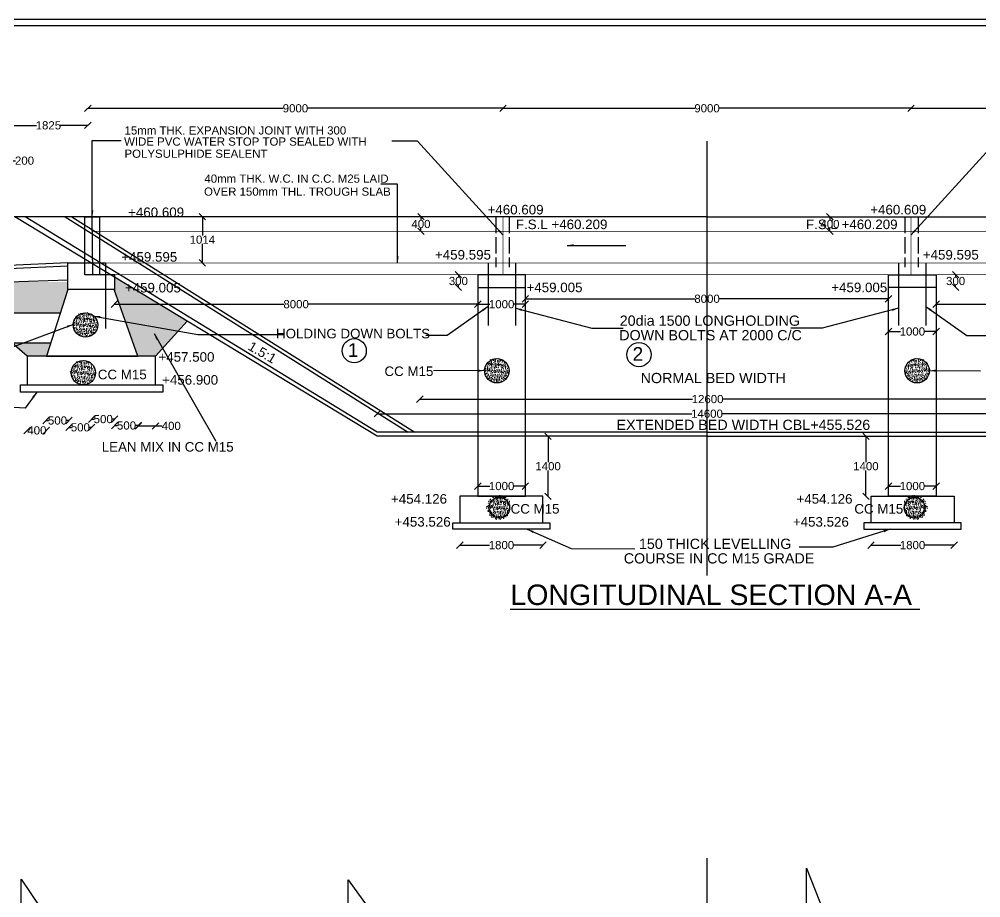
# Model space of a CAD drawing. Header units: millimetres. Extents: x 5124 to 6568637, y 2311 to 91879094.
# Drawn here: x 3480970 to 3495070, y 45948963 to 45961842 of the extents above; entities that cross this region are included whole.
import ezdxf

# ---------------------------------------------------------------- set-up
doc = ezdxf.new("R2010")
doc.units = ezdxf.units.MM
doc.header["$MEASUREMENT"] = 0
doc.linetypes.add('ACAD_ISO02W100', pattern=[15, 12, -3])
for name, color, linetype in [('DIMENSION', 7, 'Continuous'), ('DRAWING', 7, 'Continuous'), ('TEXT', 7, 'Continuous')]:
    doc.layers.add(name, color=color, linetype=linetype)
doc.styles.get("Standard").update_dxf_attribs({"font": 'arial.ttf', "height": 120})
doc.dimstyles.get("Standard").update_dxf_attribs({"dimtxt": 200, "dimasz": 110, "dimexe": 0.18, "dimexo": 0.0625, "dimgap": 0.09, "dimtad": 0, "dimtih": 1, "dimtoh": 1, "dimdec": 0, "dimzin": 0, "dimdsep": 46, "dimtxsty": 'Standard', "dimblk": 'OBLIQUE', "dimcen": 0.09, "dimse1": 1, "dimse2": 1, "dimadec": 0, "dimazin": 0, "dimtfac": 1, "dimtdec": 0, "dimtofl": 0, "dimtmove": 0, "dimatfit": 3, "dimfxl": 1, "dimtolj": 1, "dimtzin": 0, "dimarcsym": 0})

# ---------------------------------------------------------------- blocks, each defined once
blk = doc.blocks.new('_Oblique')
at = {"color": 0, "linetype": 'ByBlock', "lineweight": -2}
blk.add_line((-0.5, -0.5), (0.5, 0.5), dxfattribs=at)
blk = doc.blocks.new('*D54')
at = {"layer": 'Defpoints', "color": 0}
for p in [(3483568, 45958947), (3483655, 45958947), (3483568, 45958272)]:
    blk.add_point(p, dxfattribs=at)
at = {"layer": 'DIMENSION', "color": 0, "lineweight": -2}
for p, q in [((3483655, 45958947), (3483655, 45958671)), ((3483655, 45958272), (3483655, 45958548))]:
    blk.add_line(p, q, dxfattribs=at)
at = {"layer": 'DIMENSION', "color": 0, "lineweight": -2, "xscale": 95, "yscale": 95, "zscale": 95}
for p, rotation in [((3483655, 45958947), 90), ((3483655, 45958272), 270)]:
    blk.add_blockref('_Oblique', p, dxfattribs=dict(at, rotation=rotation))
at = {"layer": 'DIMENSION', "color": 0, "insert": (3483655, 45958610), "char_height": 120, "attachment_point": 5}
blk.add_mtext('\\A1;1014', dxfattribs=at)
blk = doc.blocks.new('*D55')
at = {"layer": 'Defpoints', "color": 0}
for p in [(3486861, 45958947), (3486861, 45958947), (3486861, 45958732)]:
    blk.add_point(p, dxfattribs=at)
at = {"layer": 'DIMENSION', "color": 0, "lineweight": -2}
for p, q in [((3486861, 45958947), (3486861, 45958901)), ((3486861, 45958732), (3486861, 45958778))]:
    blk.add_line(p, q, dxfattribs=at)
at = {"layer": 'DIMENSION', "color": 0, "lineweight": -2, "xscale": 95, "yscale": 95, "zscale": 95}
for p, rotation in [((3486861, 45958947), 90), ((3486861, 45958732), 270)]:
    blk.add_blockref('_Oblique', p, dxfattribs=dict(at, rotation=rotation))
at = {"layer": 'DIMENSION', "color": 0, "insert": (3486861, 45958840), "char_height": 120, "attachment_point": 5}
blk.add_mtext('\\A1;400', dxfattribs=at)
blk = doc.blocks.new('*D56')
at = {"layer": 'Defpoints', "color": 0}
for p in [(3487410, 45958098), (3487696, 45958098), (3487696, 45957912)]:
    blk.add_point(p, dxfattribs=at)
at = {"layer": 'DIMENSION', "color": 0, "lineweight": -2}
for p, q in [((3487410, 45958098), (3487410, 45958066)), ((3487410, 45957912), (3487410, 45957943))]:
    blk.add_line(p, q, dxfattribs=at)
at = {"layer": 'DIMENSION', "color": 0, "lineweight": -2, "xscale": 95, "yscale": 95, "zscale": 95}
for p, rotation in [((3487410, 45958098), 90), ((3487410, 45957912), 270)]:
    blk.add_blockref('_Oblique', p, dxfattribs=dict(at, rotation=rotation))
at = {"layer": 'DIMENSION', "color": 0, "insert": (3487410, 45958004), "char_height": 120, "attachment_point": 5}
blk.add_mtext('\\A1;300', dxfattribs=at)
blk = doc.blocks.new('*D57')
at = {"layer": 'Defpoints', "color": 0}
for p in [(3482364, 45957882), (3487696, 45957828), (3487696, 45957664)]:
    blk.add_point(p, dxfattribs=at)
at = {"layer": 'DIMENSION', "color": 0, "lineweight": -2}
for p, q in [((3482364, 45957664), (3484851, 45957664)), ((3487696, 45957664), (3485209, 45957664))]:
    blk.add_line(p, q, dxfattribs=at)
at = {"layer": 'DIMENSION', "color": 0, "lineweight": -2, "xscale": 95, "yscale": 95, "zscale": 95, "rotation": 180}
blk.add_blockref('_Oblique', (3482364, 45957664), dxfattribs=at)
at = {"layer": 'DIMENSION', "color": 0, "lineweight": -2, "xscale": 95, "yscale": 95, "zscale": 95}
blk.add_blockref('_Oblique', (3487696, 45957664), dxfattribs=at)
at = {"layer": 'DIMENSION', "color": 0, "insert": (3485030, 45957664), "char_height": 120, "attachment_point": 5}
blk.add_mtext('\\A1;8000', dxfattribs=at)
blk = doc.blocks.new('*D58')
at = {"layer": 'Defpoints', "color": 0}
for p in [(3487696, 45957664), (3488392, 45957664), (3488392, 45957264)]:
    blk.add_point(p, dxfattribs=at)
at = {"layer": 'DIMENSION', "color": 0, "lineweight": -2}
for p, q in [((3487696, 45957664), (3487871, 45957664)), ((3488392, 45957664), (3488217, 45957664))]:
    blk.add_line(p, q, dxfattribs=at)
at = {"layer": 'DIMENSION', "color": 0, "lineweight": -2, "xscale": 95, "yscale": 95, "zscale": 95, "rotation": 180}
blk.add_blockref('_Oblique', (3487696, 45957664), dxfattribs=at)
at = {"layer": 'DIMENSION', "color": 0, "lineweight": -2, "xscale": 95, "yscale": 95, "zscale": 95}
blk.add_blockref('_Oblique', (3488392, 45957664), dxfattribs=at)
at = {"layer": 'DIMENSION', "color": 0, "insert": (3488044, 45957664), "char_height": 120, "attachment_point": 5}
blk.add_mtext('\\A1;1000', dxfattribs=at)
blk = doc.blocks.new('*D59')
at = {"layer": 'Defpoints', "color": 0}
for p in [(3487696, 45954998), (3488392, 45954998), (3488392, 45954998)]:
    blk.add_point(p, dxfattribs=at)
at = {"layer": 'DIMENSION', "color": 0, "lineweight": -2}
for p, q in [((3487696, 45954998), (3487871, 45954998)), ((3488392, 45954998), (3488217, 45954998))]:
    blk.add_line(p, q, dxfattribs=at)
at = {"layer": 'DIMENSION', "color": 0, "lineweight": -2, "xscale": 95, "yscale": 95, "zscale": 95, "rotation": 180}
blk.add_blockref('_Oblique', (3487696, 45954998), dxfattribs=at)
at = {"layer": 'DIMENSION', "color": 0, "lineweight": -2, "xscale": 95, "yscale": 95, "zscale": 95}
blk.add_blockref('_Oblique', (3488392, 45954998), dxfattribs=at)
at = {"layer": 'DIMENSION', "color": 0, "insert": (3488044, 45954998), "char_height": 120, "attachment_point": 5}
blk.add_mtext('\\A1;1000', dxfattribs=at)
blk = doc.blocks.new('*D60')
at = {"layer": 'Defpoints', "color": 0}
for p in [(3488700, 45955728), (3488725, 45955728), (3488650, 45954849)]:
    blk.add_point(p, dxfattribs=at)
at = {"layer": 'DIMENSION', "color": 0, "lineweight": -2}
for p, q in [((3488725, 45955728), (3488725, 45955350)), ((3488725, 45954849), (3488725, 45955227))]:
    blk.add_line(p, q, dxfattribs=at)
at = {"layer": 'DIMENSION', "color": 0, "lineweight": -2, "xscale": 95, "yscale": 95, "zscale": 95}
for p, rotation in [((3488725, 45955728), 90), ((3488725, 45954849), 270)]:
    blk.add_blockref('_Oblique', p, dxfattribs=dict(at, rotation=rotation))
at = {"layer": 'DIMENSION', "color": 0, "insert": (3488725, 45955289), "char_height": 120, "attachment_point": 5}
blk.add_mtext('\\A1;1400', dxfattribs=at)
blk = doc.blocks.new('*D61')
at = {"layer": 'Defpoints', "color": 0}
for p in [(3487432, 45954458), (3488650, 45954458), (3488650, 45954132)]:
    blk.add_point(p, dxfattribs=at)
at = {"layer": 'DIMENSION', "color": 0, "lineweight": -2}
for p, q in [((3487432, 45954132), (3487867, 45954132)), ((3488650, 45954132), (3488214, 45954132))]:
    blk.add_line(p, q, dxfattribs=at)
at = {"layer": 'DIMENSION', "color": 0, "lineweight": -2, "xscale": 95, "yscale": 95, "zscale": 95, "rotation": 180}
blk.add_blockref('_Oblique', (3487432, 45954132), dxfattribs=at)
at = {"layer": 'DIMENSION', "color": 0, "lineweight": -2, "xscale": 95, "yscale": 95, "zscale": 95}
blk.add_blockref('_Oblique', (3488650, 45954132), dxfattribs=at)
at = {"layer": 'DIMENSION', "color": 0, "insert": (3488041, 45954132), "char_height": 120, "attachment_point": 5}
blk.add_mtext('\\A1;1800', dxfattribs=at)
blk = doc.blocks.new('*D62')
at = {"layer": 'Defpoints', "color": 0}
for p in [(3481087, 45956900), (3481368, 45956900), (3481087, 45955814)]:
    blk.add_point(p, dxfattribs=at)
at = {"layer": 'DIMENSION', "color": 0, "lineweight": -2}
for p, q in [((3481087, 45955814), (3481093, 45955814)), ((3481368, 45955814), (3481362, 45955814))]:
    blk.add_line(p, q, dxfattribs=at)
at = {"layer": 'DIMENSION', "color": 0, "lineweight": -2, "xscale": 95, "yscale": 95, "zscale": 95, "rotation": 180}
blk.add_blockref('_Oblique', (3481087, 45955814), dxfattribs=at)
at = {"layer": 'DIMENSION', "color": 0, "lineweight": -2, "xscale": 95, "yscale": 95, "zscale": 95}
blk.add_blockref('_Oblique', (3481368, 45955814), dxfattribs=at)
at = {"layer": 'DIMENSION', "color": 0, "insert": (3481228, 45955814), "char_height": 120, "attachment_point": 5}
blk.add_mtext('\\A1;400', dxfattribs=at)
blk = doc.blocks.new('*D63')
at = {"layer": 'Defpoints', "color": 0}
for p in [(3481700, 45955959), (3481362, 45955808), (3481700, 45955814)]:
    blk.add_point(p, dxfattribs=at)
at = {"layer": 'DIMENSION', "color": 0, "lineweight": -2}
for p, q in [((3481362, 45955959), (3481399, 45955959)), ((3481700, 45955959), (3481664, 45955959))]:
    blk.add_line(p, q, dxfattribs=at)
at = {"layer": 'DIMENSION', "color": 0, "lineweight": -2, "xscale": 95, "yscale": 95, "zscale": 95, "rotation": 180}
blk.add_blockref('_Oblique', (3481362, 45955959), dxfattribs=at)
at = {"layer": 'DIMENSION', "color": 0, "lineweight": -2, "xscale": 95, "yscale": 95, "zscale": 95}
blk.add_blockref('_Oblique', (3481700, 45955959), dxfattribs=at)
at = {"layer": 'DIMENSION', "color": 0, "insert": (3481531, 45955959), "char_height": 120, "attachment_point": 5}
blk.add_mtext('\\A1;500', dxfattribs=at)
blk = doc.blocks.new('*D64')
at = {"layer": 'Defpoints', "color": 0}
for p in [(3482032, 45955859), (3482032, 45955859), (3481700, 45955814)]:
    blk.add_point(p, dxfattribs=at)
at = {"layer": 'DIMENSION', "color": 0, "lineweight": -2}
for p, q in [((3481700, 45955859), (3481734, 45955859)), ((3482032, 45955859), (3481999, 45955859))]:
    blk.add_line(p, q, dxfattribs=at)
at = {"layer": 'DIMENSION', "color": 0, "lineweight": -2, "xscale": 95, "yscale": 95, "zscale": 95, "rotation": 180}
blk.add_blockref('_Oblique', (3481700, 45955859), dxfattribs=at)
at = {"layer": 'DIMENSION', "color": 0, "lineweight": -2, "xscale": 95, "yscale": 95, "zscale": 95}
blk.add_blockref('_Oblique', (3482032, 45955859), dxfattribs=at)
at = {"layer": 'DIMENSION', "color": 0, "insert": (3481866, 45955859), "char_height": 120, "attachment_point": 5}
blk.add_mtext('\\A1;500', dxfattribs=at)
blk = doc.blocks.new('*D65')
at = {"layer": 'Defpoints', "color": 0}
for p in [(3482370, 45955980), (3482032, 45955859), (3482370, 45955859)]:
    blk.add_point(p, dxfattribs=at)
at = {"layer": 'DIMENSION', "color": 0, "lineweight": -2}
for p, q in [((3482032, 45955980), (3482068, 45955980)), ((3482370, 45955980), (3482333, 45955980))]:
    blk.add_line(p, q, dxfattribs=at)
at = {"layer": 'DIMENSION', "color": 0, "lineweight": -2, "xscale": 95, "yscale": 95, "zscale": 95, "rotation": 180}
blk.add_blockref('_Oblique', (3482032, 45955980), dxfattribs=at)
at = {"layer": 'DIMENSION', "color": 0, "lineweight": -2, "xscale": 95, "yscale": 95, "zscale": 95}
blk.add_blockref('_Oblique', (3482370, 45955980), dxfattribs=at)
at = {"layer": 'DIMENSION', "color": 0, "insert": (3482201, 45955980), "char_height": 120, "attachment_point": 5}
blk.add_mtext('\\A1;500', dxfattribs=at)
blk = doc.blocks.new('*D66')
at = {"layer": 'Defpoints', "color": 0}
for p in [(3482370, 45955859), (3482716, 45955886), (3482716, 45955886)]:
    blk.add_point(p, dxfattribs=at)
at = {"layer": 'DIMENSION', "color": 0, "lineweight": -2}
for p, q in [((3482370, 45955886), (3482410, 45955886)), ((3482716, 45955886), (3482675, 45955886))]:
    blk.add_line(p, q, dxfattribs=at)
at = {"layer": 'DIMENSION', "color": 0, "lineweight": -2, "xscale": 95, "yscale": 95, "zscale": 95, "rotation": 180}
blk.add_blockref('_Oblique', (3482370, 45955886), dxfattribs=at)
at = {"layer": 'DIMENSION', "color": 0, "lineweight": -2, "xscale": 95, "yscale": 95, "zscale": 95}
blk.add_blockref('_Oblique', (3482716, 45955886), dxfattribs=at)
at = {"layer": 'DIMENSION', "color": 0, "insert": (3482543, 45955886), "char_height": 120, "attachment_point": 5}
blk.add_mtext('\\A1;500', dxfattribs=at)
blk = doc.blocks.new('*D67')
at = {"layer": 'Defpoints', "color": 0}
for p in [(3482969, 45956481), (3482716, 45955886), (3482969, 45955880)]:
    blk.add_point(p, dxfattribs=at)
at = {"layer": 'DIMENSION', "color": 0, "lineweight": -2}
for p, q in [((3482716, 45955880), (3482969, 45955880)), ((3482969, 45955880), (3483064, 45955880))]:
    blk.add_line(p, q, dxfattribs=at)
at = {"layer": 'DIMENSION', "color": 0, "lineweight": -2, "xscale": 95, "yscale": 95, "zscale": 95, "rotation": 180}
blk.add_blockref('_Oblique', (3482716, 45955880), dxfattribs=at)
at = {"layer": 'DIMENSION', "color": 0, "lineweight": -2, "xscale": 95, "yscale": 95, "zscale": 95}
blk.add_blockref('_Oblique', (3482969, 45955880), dxfattribs=at)
at = {"layer": 'DIMENSION', "color": 0, "insert": (3483199, 45955880), "char_height": 120, "attachment_point": 5}
blk.add_mtext('\\A1;400', dxfattribs=at)
blk = doc.blocks.new('*D68')
at = {"layer": 'Defpoints', "color": 0}
for p in [(3481976, 45960286), (3480818, 45959538), (3481976, 45959538)]:
    blk.add_point(p, dxfattribs=at)
at = {"layer": 'DIMENSION', "color": 0, "lineweight": -2}
for p, q in [((3480818, 45960286), (3481223, 45960286)), ((3481976, 45960286), (3481571, 45960286))]:
    blk.add_line(p, q, dxfattribs=at)
at = {"layer": 'DIMENSION', "color": 0, "lineweight": -2, "xscale": 95, "yscale": 95, "zscale": 95, "rotation": 180}
blk.add_blockref('_Oblique', (3480818, 45960286), dxfattribs=at)
at = {"layer": 'DIMENSION', "color": 0, "lineweight": -2, "xscale": 95, "yscale": 95, "zscale": 95}
blk.add_blockref('_Oblique', (3481976, 45960286), dxfattribs=at)
at = {"layer": 'DIMENSION', "color": 0, "insert": (3481397, 45960286), "char_height": 120, "attachment_point": 5}
blk.add_mtext('\\A1;1825', dxfattribs=at)
blk = doc.blocks.new('*D69')
at = {"layer": 'Defpoints', "color": 0}
for p in [(3488064, 45960536), (3481976, 45960286), (3488064, 45958947)]:
    blk.add_point(p, dxfattribs=at)
at = {"layer": 'DIMENSION', "color": 0, "lineweight": -2}
for p, q in [((3481976, 45960536), (3484841, 45960536)), ((3488064, 45960536), (3485199, 45960536))]:
    blk.add_line(p, q, dxfattribs=at)
at = {"layer": 'DIMENSION', "color": 0, "lineweight": -2, "xscale": 95, "yscale": 95, "zscale": 95, "rotation": 180}
blk.add_blockref('_Oblique', (3481976, 45960536), dxfattribs=at)
at = {"layer": 'DIMENSION', "color": 0, "lineweight": -2, "xscale": 95, "yscale": 95, "zscale": 95}
blk.add_blockref('_Oblique', (3488064, 45960536), dxfattribs=at)
at = {"layer": 'DIMENSION', "color": 0, "insert": (3485020, 45960536), "char_height": 120, "attachment_point": 5}
blk.add_mtext('\\A1;9000', dxfattribs=at)
blk = doc.blocks.new('*D74')
at = {"layer": 'Defpoints', "color": 0}
for p in [(3483568, 45958947), (3498456, 45958947), (3498544, 45958272)]:
    blk.add_point(p, dxfattribs=at)
at = {"layer": 'DIMENSION', "color": 0, "lineweight": -2}
for p, q in [((3498456, 45958947), (3498456, 45958671)), ((3498456, 45958272), (3498456, 45958548))]:
    blk.add_line(p, q, dxfattribs=at)
at = {"layer": 'DIMENSION', "color": 0, "lineweight": -2, "xscale": 95, "yscale": 95, "zscale": 95}
for p, rotation in [((3498456, 45958947), 90), ((3498456, 45958272), 270)]:
    blk.add_blockref('_Oblique', p, dxfattribs=dict(at, rotation=rotation))
at = {"layer": 'DIMENSION', "color": 0, "insert": (3498456, 45958610), "char_height": 120, "attachment_point": 5}
blk.add_mtext('\\A1;1014', dxfattribs=at)
blk = doc.blocks.new('*D75')
at = {"layer": 'Defpoints', "color": 0}
for p in [(3492858, 45958947), (3492858, 45958947), (3492858, 45958732)]:
    blk.add_point(p, dxfattribs=at)
at = {"layer": 'DIMENSION', "color": 0, "lineweight": -2}
for p, q in [((3492858, 45958947), (3492858, 45958901)), ((3492858, 45958732), (3492858, 45958778))]:
    blk.add_line(p, q, dxfattribs=at)
at = {"layer": 'DIMENSION', "color": 0, "lineweight": -2, "xscale": 95, "yscale": 95, "zscale": 95}
for p, rotation in [((3492858, 45958947), 90), ((3492858, 45958732), 270)]:
    blk.add_blockref('_Oblique', p, dxfattribs=dict(at, rotation=rotation))
at = {"layer": 'DIMENSION', "color": 0, "insert": (3492858, 45958839), "char_height": 120, "attachment_point": 5}
blk.add_mtext('\\A1;400', dxfattribs=at)
blk = doc.blocks.new('*D76')
at = {"layer": 'Defpoints', "color": 0}
for p in [(3494416, 45958098), (3494701, 45958098), (3494416, 45957912)]:
    blk.add_point(p, dxfattribs=at)
at = {"layer": 'DIMENSION', "color": 0, "lineweight": -2}
for p, q in [((3494701, 45958098), (3494701, 45958066)), ((3494701, 45957912), (3494701, 45957943))]:
    blk.add_line(p, q, dxfattribs=at)
at = {"layer": 'DIMENSION', "color": 0, "lineweight": -2, "xscale": 95, "yscale": 95, "zscale": 95}
for p, rotation in [((3494701, 45958098), 90), ((3494701, 45957912), 270)]:
    blk.add_blockref('_Oblique', p, dxfattribs=dict(at, rotation=rotation))
at = {"layer": 'DIMENSION', "color": 0, "insert": (3494701, 45958004), "char_height": 120, "attachment_point": 5}
blk.add_mtext('\\A1;300', dxfattribs=at)
blk = doc.blocks.new('*D77')
at = {"layer": 'Defpoints', "color": 0}
for p in [(3494416, 45957828), (3499747, 45957882), (3494416, 45957664)]:
    blk.add_point(p, dxfattribs=at)
at = {"layer": 'DIMENSION', "color": 0, "lineweight": -2}
for p, q in [((3494416, 45957664), (3496902, 45957664)), ((3499747, 45957664), (3497260, 45957664))]:
    blk.add_line(p, q, dxfattribs=at)
at = {"layer": 'DIMENSION', "color": 0, "lineweight": -2, "xscale": 95, "yscale": 95, "zscale": 95, "rotation": 180}
blk.add_blockref('_Oblique', (3494416, 45957664), dxfattribs=at)
at = {"layer": 'DIMENSION', "color": 0, "lineweight": -2, "xscale": 95, "yscale": 95, "zscale": 95}
blk.add_blockref('_Oblique', (3499747, 45957664), dxfattribs=at)
at = {"layer": 'DIMENSION', "color": 0, "insert": (3497081, 45957664), "char_height": 120, "attachment_point": 5}
blk.add_mtext('\\A1;8000', dxfattribs=at)
blk = doc.blocks.new('*D78')
at = {"layer": 'Defpoints', "color": 0}
for p in [(3493718, 45957264), (3493718, 45957264), (3494416, 45957264)]:
    blk.add_point(p, dxfattribs=at)
at = {"layer": 'DIMENSION', "color": 0, "lineweight": -2}
for p, q in [((3493718, 45957264), (3493894, 45957264)), ((3494416, 45957264), (3494240, 45957264))]:
    blk.add_line(p, q, dxfattribs=at)
at = {"layer": 'DIMENSION', "color": 0, "lineweight": -2, "xscale": 95, "yscale": 95, "zscale": 95, "rotation": 180}
blk.add_blockref('_Oblique', (3493718, 45957264), dxfattribs=at)
at = {"layer": 'DIMENSION', "color": 0, "lineweight": -2, "xscale": 95, "yscale": 95, "zscale": 95}
blk.add_blockref('_Oblique', (3494416, 45957264), dxfattribs=at)
at = {"layer": 'DIMENSION', "color": 0, "insert": (3494067, 45957264), "char_height": 120, "attachment_point": 5}
blk.add_mtext('\\A1;1000', dxfattribs=at)
blk = doc.blocks.new('*D79')
at = {"layer": 'Defpoints', "color": 0}
for p in [(3493718, 45954998), (3493718, 45954998), (3494416, 45954998)]:
    blk.add_point(p, dxfattribs=at)
at = {"layer": 'DIMENSION', "color": 0, "lineweight": -2}
for p, q in [((3493718, 45954998), (3493894, 45954998)), ((3494416, 45954998), (3494240, 45954998))]:
    blk.add_line(p, q, dxfattribs=at)
at = {"layer": 'DIMENSION', "color": 0, "lineweight": -2, "xscale": 95, "yscale": 95, "zscale": 95, "rotation": 180}
blk.add_blockref('_Oblique', (3493718, 45954998), dxfattribs=at)
at = {"layer": 'DIMENSION', "color": 0, "lineweight": -2, "xscale": 95, "yscale": 95, "zscale": 95}
blk.add_blockref('_Oblique', (3494416, 45954998), dxfattribs=at)
at = {"layer": 'DIMENSION', "color": 0, "insert": (3494067, 45954998), "char_height": 120, "attachment_point": 5}
blk.add_mtext('\\A1;1000', dxfattribs=at)
blk = doc.blocks.new('*D80')
at = {"layer": 'Defpoints', "color": 0}
for p in [(3493386, 45955728), (3493411, 45955728), (3493461, 45954849)]:
    blk.add_point(p, dxfattribs=at)
at = {"layer": 'DIMENSION', "color": 0, "lineweight": -2}
for p, q in [((3493386, 45955728), (3493386, 45955350)), ((3493386, 45954849), (3493386, 45955227))]:
    blk.add_line(p, q, dxfattribs=at)
at = {"layer": 'DIMENSION', "color": 0, "lineweight": -2, "xscale": 95, "yscale": 95, "zscale": 95}
for p, rotation in [((3493386, 45955728), 90), ((3493386, 45954849), 270)]:
    blk.add_blockref('_Oblique', p, dxfattribs=dict(at, rotation=rotation))
at = {"layer": 'DIMENSION', "color": 0, "insert": (3493386, 45955289), "char_height": 120, "attachment_point": 5}
blk.add_mtext('\\A1;1400', dxfattribs=at)
blk = doc.blocks.new('*D81')
at = {"layer": 'Defpoints', "color": 0}
for p in [(3493461, 45954458), (3494680, 45954458), (3493461, 45954132)]:
    blk.add_point(p, dxfattribs=at)
at = {"layer": 'DIMENSION', "color": 0, "lineweight": -2}
for p, q in [((3493461, 45954132), (3493897, 45954132)), ((3494680, 45954132), (3494244, 45954132))]:
    blk.add_line(p, q, dxfattribs=at)
at = {"layer": 'DIMENSION', "color": 0, "lineweight": -2, "xscale": 95, "yscale": 95, "zscale": 95, "rotation": 180}
blk.add_blockref('_Oblique', (3493461, 45954132), dxfattribs=at)
at = {"layer": 'DIMENSION', "color": 0, "lineweight": -2, "xscale": 95, "yscale": 95, "zscale": 95}
blk.add_blockref('_Oblique', (3494680, 45954132), dxfattribs=at)
at = {"layer": 'DIMENSION', "color": 0, "insert": (3494070, 45954132), "char_height": 120, "attachment_point": 5}
blk.add_mtext('\\A1;1800', dxfattribs=at)
blk = doc.blocks.new('*D84')
at = {"layer": 'Defpoints', "color": 0}
for p in [(3494046, 45960536), (3500136, 45960286), (3494046, 45958947)]:
    blk.add_point(p, dxfattribs=at)
at = {"layer": 'DIMENSION', "color": 0, "lineweight": -2}
for p, q in [((3494046, 45960536), (3496912, 45960536)), ((3500136, 45960536), (3497270, 45960536))]:
    blk.add_line(p, q, dxfattribs=at)
at = {"layer": 'DIMENSION', "color": 0, "lineweight": -2, "xscale": 95, "yscale": 95, "zscale": 95, "rotation": 180}
blk.add_blockref('_Oblique', (3494046, 45960536), dxfattribs=at)
at = {"layer": 'DIMENSION', "color": 0, "lineweight": -2, "xscale": 95, "yscale": 95, "zscale": 95}
blk.add_blockref('_Oblique', (3500136, 45960536), dxfattribs=at)
at = {"layer": 'DIMENSION', "color": 0, "insert": (3497091, 45960536), "char_height": 120, "attachment_point": 5}
blk.add_mtext('\\A1;9000', dxfattribs=at)
blk = doc.blocks.new('*D85')
at = {"layer": 'Defpoints', "color": 0}
for p in [(3494046, 45960536), (3488064, 45960286), (3494046, 45958947)]:
    blk.add_point(p, dxfattribs=at)
at = {"layer": 'DIMENSION', "color": 0, "lineweight": -2}
for p, q in [((3488064, 45960536), (3490876, 45960536)), ((3494046, 45960536), (3491235, 45960536))]:
    blk.add_line(p, q, dxfattribs=at)
at = {"layer": 'DIMENSION', "color": 0, "lineweight": -2, "xscale": 95, "yscale": 95, "zscale": 95, "rotation": 180}
blk.add_blockref('_Oblique', (3488064, 45960536), dxfattribs=at)
at = {"layer": 'DIMENSION', "color": 0, "lineweight": -2, "xscale": 95, "yscale": 95, "zscale": 95}
blk.add_blockref('_Oblique', (3494046, 45960536), dxfattribs=at)
at = {"layer": 'DIMENSION', "color": 0, "insert": (3491056, 45960536), "char_height": 120, "attachment_point": 5}
blk.add_mtext('\\A1;9000', dxfattribs=at)
blk = doc.blocks.new('*D86')
at = {"layer": 'Defpoints', "color": 0}
for p in [(3493718, 45957757), (3493718, 45957744), (3488392, 45957664)]:
    blk.add_point(p, dxfattribs=at)
at = {"layer": 'DIMENSION', "color": 0, "lineweight": -2}
for p, q in [((3488392, 45957744), (3490876, 45957744)), ((3493718, 45957744), (3491235, 45957744))]:
    blk.add_line(p, q, dxfattribs=at)
at = {"layer": 'DIMENSION', "color": 0, "lineweight": -2, "xscale": 95, "yscale": 95, "zscale": 95, "rotation": 180}
blk.add_blockref('_Oblique', (3488392, 45957744), dxfattribs=at)
at = {"layer": 'DIMENSION', "color": 0, "lineweight": -2, "xscale": 95, "yscale": 95, "zscale": 95}
blk.add_blockref('_Oblique', (3493718, 45957744), dxfattribs=at)
at = {"layer": 'DIMENSION', "color": 0, "insert": (3491056, 45957744), "char_height": 120, "attachment_point": 5}
blk.add_mtext('\\A1;8000', dxfattribs=at)
blk = doc.blocks.new('*D87')
at = {"layer": 'Defpoints', "color": 0}
for p in [(3486844, 45956287), (3495284, 45956287), (3495284, 45956273)]:
    blk.add_point(p, dxfattribs=at)
at = {"layer": 'DIMENSION', "color": 0, "lineweight": -2}
for p, q in [((3486844, 45956273), (3490844, 45956273)), ((3495284, 45956273), (3491284, 45956273))]:
    blk.add_line(p, q, dxfattribs=at)
at = {"layer": 'DIMENSION', "color": 0, "lineweight": -2, "xscale": 95, "yscale": 95, "zscale": 95, "rotation": 180}
blk.add_blockref('_Oblique', (3486844, 45956273), dxfattribs=at)
at = {"layer": 'DIMENSION', "color": 0, "lineweight": -2, "xscale": 95, "yscale": 95, "zscale": 95}
blk.add_blockref('_Oblique', (3495284, 45956273), dxfattribs=at)
at = {"layer": 'DIMENSION', "color": 0, "insert": (3491064, 45956273), "char_height": 120, "attachment_point": 5}
blk.add_mtext('\\A1;12600', dxfattribs=at)
blk = doc.blocks.new('*D88')
at = {"layer": 'Defpoints', "color": 0}
for p in [(3495890, 45956059), (3486220, 45955790), (3495890, 45955790)]:
    blk.add_point(p, dxfattribs=at)
at = {"layer": 'DIMENSION', "color": 0, "lineweight": -2}
for p, q in [((3486220, 45956059), (3490835, 45956059)), ((3495890, 45956059), (3491276, 45956059))]:
    blk.add_line(p, q, dxfattribs=at)
at = {"layer": 'DIMENSION', "color": 0, "lineweight": -2, "xscale": 95, "yscale": 95, "zscale": 95, "rotation": 180}
blk.add_blockref('_Oblique', (3486220, 45956059), dxfattribs=at)
at = {"layer": 'DIMENSION', "color": 0, "lineweight": -2, "xscale": 95, "yscale": 95, "zscale": 95}
blk.add_blockref('_Oblique', (3495890, 45956059), dxfattribs=at)
at = {"layer": 'DIMENSION', "color": 0, "insert": (3491056, 45956059), "char_height": 120, "attachment_point": 5}
blk.add_mtext('\\A1;14600', dxfattribs=at)
blk = doc.blocks.new('*D167')
at = {"layer": 'Defpoints', "color": 0}
for p in [(3480818, 45959768), (3480678, 45959538), (3480818, 45959538)]:
    blk.add_point(p, dxfattribs=at)
at = {"layer": 'DIMENSION', "color": 0, "lineweight": -2}
for p, q in [((3480678, 45959768), (3480818, 45959768)), ((3480818, 45959768), (3480914, 45959768))]:
    blk.add_line(p, q, dxfattribs=at)
at = {"layer": 'DIMENSION', "color": 0, "lineweight": -2, "xscale": 95, "yscale": 95, "zscale": 95, "rotation": 180}
blk.add_blockref('_Oblique', (3480678, 45959768), dxfattribs=at)
at = {"layer": 'DIMENSION', "color": 0, "lineweight": -2, "xscale": 95, "yscale": 95, "zscale": 95}
blk.add_blockref('_Oblique', (3480818, 45959768), dxfattribs=at)
at = {"layer": 'DIMENSION', "color": 0, "insert": (3481047, 45959768), "char_height": 120, "attachment_point": 5}
blk.add_mtext('\\A1;200', dxfattribs=at)

msp = doc.modelspace()

# ---------------------------------------------------------------- hatches: boundary and pattern name
at = {"layer": 'DRAWING'}
h = msp.add_hatch(dxfattribs=at)
h.set_pattern_fill('AR-CONC,_O', color=256, scale=10)
h.set_pattern_definition([(50, (0, 0), (71.72601826, -6.2752135), [7.5, -82.5]), (355, (0, 0), (-13.87513336, 75.21921337), [6, -66]), (100.4514, (5.98, -0.52), (57.85093817, 68.94395421), [6.374019, -70.1142112]), (46.1842, (0, 20), (106.72410486, -16.55190143), [11.25, -123.75]), (96.6356, (8.89, 18.62), (93.46627055, 97.4117871), [9.5610288, -105.1713]), (351.1842, (0, 20), (93.46619451, 97.4118601), [9, -99]), (21, (10, 15), (59.69070521, -40.26188907), [7.5, -82.5]), (326, (10, 15), (24.33153319, 72.5150045), [6, -66]), (71.4514, (14.974, 11.645), (84.02226286, 32.25304967), [6.374019, -70.1142112]), (37.5, (0, 0), (1.215985532, 33.289385383), [0, -65.2, 0, -67, 0, -66.25]), (7.5, (0, 0), (26.306953744, 39.441171188), [0, -38.2, 0, -63.7, 0, -25.25]), (327.5, (-22.3, 0), (53.382243617, -2.255487173), [0, -25, 0, -78, 0, -103.5]), (317.5, (-32.3, 0), (58.318616934, 10.010498233), [0, -32.5, 0, -51.8, 0, -73.5])])
h.paths.add_polyline_path([(3481682.5, 45957881.5), (3481682.5, 45957992), (3480818.5, 45957992), (3480818.5, 45957532.4), (3481570.6, 45957532.4)])
h.paths.add_polyline_path([(3481431.3, 45957098), (3480861, 45957098), (3481087, 45956900.5), (3481368, 45956900.5)])
h.paths.add_polyline_path([(3483433.2, 45957416.8), (3482372, 45958059.6), (3482372, 45957858.6), (3482707, 45956900.5), (3482969, 45956900.5)])
h = msp.add_hatch(dxfattribs=at)
h.set_pattern_fill('AR-CONC,_O', color=256, scale=10)
h.set_pattern_definition([(50, (51756.923, 2008.183), (71.72601826, -6.2752135), [7.5, -82.5]), (355, (51756.92, 2008.18), (-13.87513336, 75.21921337), [6, -66]), (100.4514, (51762.9, 2007.66), (57.85093817, 68.94395421), [6.374019, -70.1142112]), (46.1842, (51756.92, 2028.18), (106.72410486, -16.55190143), [11.25, -123.75]), (96.6356, (51765.82, 2026.8), (93.46627055, 97.4117871), [9.5610288, -105.1713]), (351.1842, (51756.92, 2028.18), (93.46619451, 97.4118601), [9, -99]), (21, (51766.923, 2023.183), (59.69070521, -40.26188907), [7.5, -82.5]), (326, (51766.92, 2023.18), (24.33153319, 72.5150045), [6, -66]), (71.4514, (51771.9, 2019.83), (84.02226286, 32.25304967), [6.374019, -70.1142112]), (37.5, (51756.923, 2008.183), (1.215985532, 33.289385383), [0, -65.2, 0, -67, 0, -66.25]), (7.5, (51756.923, 2008.183), (26.306953744, 39.441171188), [0, -38.2, 0, -63.7, 0, -25.25]), (327.5, (51734.623, 2008.183), (53.382243617, -2.255487173), [0, -25, 0, -78, 0, -103.5]), (317.5, (51724.623, 2008.183), (58.318616934, 10.010498233), [0, -32.5, 0, -51.8, 0, -73.5])])
h.paths.add_polyline_path([(3481755.9, 45957369.7, 1), (3482112.9, 45957369.7, 1)])
h = msp.add_hatch(dxfattribs=at)
h.set_pattern_fill('AR-CONC,_O', color=256, scale=10)
h.set_pattern_definition([(50, (51724.423, 1307.183), (71.72601826, -6.2752135), [7.5, -82.5]), (355, (51724.42, 1307.18), (-13.87513336, 75.21921337), [6, -66]), (100.4514, (51730.4, 1306.66), (57.85093817, 68.94395421), [6.374019, -70.1142112]), (46.1842, (51724.42, 1327.18), (106.72410486, -16.55190143), [11.25, -123.75]), (96.6356, (51733.32, 1325.8), (93.46627055, 97.4117871), [9.5610288, -105.1713]), (351.1842, (51724.42, 1327.18), (93.46619451, 97.4118601), [9, -99]), (21, (51734.423, 1322.183), (59.69070521, -40.26188907), [7.5, -82.5]), (326, (51734.42, 1322.18), (24.33153319, 72.5150045), [6, -66]), (71.4514, (51739.4, 1318.83), (84.02226286, 32.25304967), [6.374019, -70.1142112]), (37.5, (51724.423, 1307.183), (1.215985532, 33.289385383), [0, -65.2, 0, -67, 0, -66.25]), (7.5, (51724.423, 1307.183), (26.306953744, 39.441171188), [0, -38.2, 0, -63.7, 0, -25.25]), (327.5, (51702.123, 1307.183), (53.382243617, -2.255487173), [0, -25, 0, -78, 0, -103.5]), (317.5, (51692.123, 1307.183), (58.318616934, 10.010498233), [0, -32.5, 0, -51.8, 0, -73.5])])
h.paths.add_polyline_path([(3481723.4, 45956668.7, 1), (3482080.4, 45956668.7, 1)])
h = msp.add_hatch(dxfattribs=at)
h.set_pattern_fill('AR-CONC,_O', color=256, scale=10)
h.set_pattern_definition([(50, (57789.423, 1336.183), (71.72601826, -6.2752135), [7.5, -82.5]), (355, (57789.42, 1336.18), (-13.87513336, 75.21921337), [6, -66]), (100.4514, (57795.4, 1335.66), (57.85093817, 68.94395421), [6.374019, -70.1142112]), (46.1842, (57789.42, 1356.18), (106.72410486, -16.55190143), [11.25, -123.75]), (96.6356, (57798.32, 1354.8), (93.46627055, 97.4117871), [9.5610288, -105.1713]), (351.1842, (57789.42, 1356.18), (93.46619451, 97.4118601), [9, -99]), (21, (57799.423, 1351.183), (59.69070521, -40.26188907), [7.5, -82.5]), (326, (57799.42, 1351.18), (24.33153319, 72.5150045), [6, -66]), (71.4514, (57804.4, 1347.83), (84.02226286, 32.25304967), [6.374019, -70.1142112]), (37.5, (57789.423, 1336.183), (1.215985532, 33.289385383), [0, -65.2, 0, -67, 0, -66.25]), (7.5, (57789.423, 1336.183), (26.306953744, 39.441171188), [0, -38.2, 0, -63.7, 0, -25.25]), (327.5, (57767.123, 1336.183), (53.382243617, -2.255487173), [0, -25, 0, -78, 0, -103.5]), (317.5, (57757.123, 1336.183), (58.318616934, 10.010498233), [0, -32.5, 0, -51.8, 0, -73.5])])
h.paths.add_polyline_path([(3487788.4, 45956697.7, 1), (3488145.4, 45956697.7, 1)])
h = msp.add_hatch(dxfattribs=at)
h.set_pattern_fill('AR-CONC,_O', color=256, scale=10)
h.set_pattern_definition([(130, (6924321.577, 1336.183), (-71.72601826, -6.2752135), [7.5, -82.5]), (185, (6924321.58, 1336.18), (13.87513336, 75.21921337), [6, -66]), (79.5486, (6924315.6, 1335.66), (-57.85093817, 68.94395421), [6.374019, -70.1142112]), (133.8158, (6924321.58, 1356.18), (-106.72410486, -16.55190143), [11.25, -123.75]), (83.3644, (6924312.68, 1354.8), (-93.46627055, 97.4117871), [9.5610288, -105.1713]), (188.8158, (6924321.58, 1356.18), (-93.46619451, 97.4118601), [9, -99]), (159, (6924311.577, 1351.183), (-59.69070521, -40.26188907), [7.5, -82.5]), (214, (6924311.58, 1351.18), (-24.33153319, 72.5150045), [6, -66]), (108.5486, (6924306.6, 1347.83), (-84.02226286, 32.25304967), [6.374019, -70.1142112]), (142.5, (6924321.577, 1336.183), (-1.215985532, 33.289385383), [0, -65.2, 0, -67, 0, -66.25]), (172.5, (6924321.577, 1336.183), (-26.306953744, 39.441171188), [0, -38.2, 0, -63.7, 0, -25.25]), (212.5, (6924343.877, 1336.183), (-53.382243617, -2.255487173), [0, -25, 0, -78, 0, -103.5]), (222.5, (6924353.877, 1336.183), (-58.318616934, 10.010498233), [0, -32.5, 0, -51.8, 0, -73.5])])
h.paths.add_polyline_path([(3494322.6, 45956697.7, -1), (3493965.6, 45956697.7, -1)])
h = msp.add_hatch(dxfattribs=at)
h.set_pattern_fill('AR-CONC,_O', color=256, scale=10)
h.set_pattern_definition([(50, (57825.423, -671.817), (71.72601826, -6.2752135), [7.5, -82.5]), (355, (57825.42, -671.82), (-13.87513336, 75.21921337), [6, -66]), (100.4514, (57831.4, -672.34), (57.85093817, 68.94395421), [6.374019, -70.1142112]), (46.1842, (57825.42, -651.82), (106.72410486, -16.55190143), [11.25, -123.75]), (96.6356, (57834.32, -653.2), (93.46627055, 97.4117871), [9.5610288, -105.1713]), (351.1842, (57825.42, -651.82), (93.46619451, 97.4118601), [9, -99]), (21, (57835.423, -656.817), (59.69070521, -40.26188907), [7.5, -82.5]), (326, (57835.42, -656.82), (24.33153319, 72.5150045), [6, -66]), (71.4514, (57840.4, -660.17), (84.02226286, 32.25304967), [6.374019, -70.1142112]), (37.5, (57825.423, -671.817), (1.215985532, 33.289385383), [0, -65.2, 0, -67, 0, -66.25]), (7.5, (57825.423, -671.817), (26.306953744, 39.441171188), [0, -38.2, 0, -63.7, 0, -25.25]), (327.5, (57803.123, -671.817), (53.382243617, -2.255487173), [0, -25, 0, -78, 0, -103.5]), (317.5, (57793.123, -671.817), (58.318616934, 10.010498233), [0, -32.5, 0, -51.8, 0, -73.5])])
h.paths.add_polyline_path([(3487824.4, 45954689.7, 1), (3488181.4, 45954689.7, 1)])
h = msp.add_hatch(dxfattribs=at)
h.set_pattern_fill('AR-CONC,_O', color=256, scale=10)
h.set_pattern_definition([(130, (6924285.577, -671.817), (-71.72601826, -6.2752135), [7.5, -82.5]), (185, (6924285.58, -671.82), (13.87513336, 75.21921337), [6, -66]), (79.5486, (6924279.6, -672.34), (-57.85093817, 68.94395421), [6.374019, -70.1142112]), (133.8158, (6924285.58, -651.82), (-106.72410486, -16.55190143), [11.25, -123.75]), (83.3644, (6924276.68, -653.2), (-93.46627055, 97.4117871), [9.5610288, -105.1713]), (188.8158, (6924285.58, -651.82), (-93.46619451, 97.4118601), [9, -99]), (159, (6924275.577, -656.817), (-59.69070521, -40.26188907), [7.5, -82.5]), (214, (6924275.58, -656.82), (-24.33153319, 72.5150045), [6, -66]), (108.5486, (6924270.6, -660.17), (-84.02226286, 32.25304967), [6.374019, -70.1142112]), (142.5, (6924285.577, -671.817), (-1.215985532, 33.289385383), [0, -65.2, 0, -67, 0, -66.25]), (172.5, (6924285.577, -671.817), (-26.306953744, 39.441171188), [0, -38.2, 0, -63.7, 0, -25.25]), (212.5, (6924307.877, -671.817), (-53.382243617, -2.255487173), [0, -25, 0, -78, 0, -103.5]), (222.5, (6924317.877, -671.817), (-58.318616934, 10.010498233), [0, -32.5, 0, -51.8, 0, -73.5])])
h.paths.add_polyline_path([(3494286.6, 45954689.7, -1), (3493929.6, 45954689.7, -1)])

# ---------------------------------------------------------------- linework, layer by layer
for points in [[(3470047, 45961842), (3521724, 45961842), (3521724, 45927654), (3470047, 45927654)], [(3470137.5, 45961751.5), (3521633.5, 45961751.5), (3521633.5, 45927744.5), (3470137.5, 45927744.5)], [(3487695.5, 45954849), (3488392.5, 45954849), (3488392.5, 45958097.5), (3487695.5, 45958097.5)], [(3494415.5, 45954849), (3493718.5, 45954849), (3493718.5, 45958097.5), (3494415.5, 45958097.5)], [(3481368, 45956900.5), (3482707, 45956900.5), (3482364, 45957881.5), (3481682.5, 45957881.5)], [(3481087, 45956481), (3482969, 45956481), (3482969, 45956900.5), (3481087, 45956900.5)], [(3480987, 45956481), (3483077.5, 45956481), (3483077.5, 45956377), (3480987, 45956377)], [(3487431.5, 45954458.5), (3488650, 45954458.5), (3488650, 45954849), (3487431.5, 45954849)], [(3494679.5, 45954458.5), (3493461, 45954458.5), (3493461, 45954849), (3494679.5, 45954849)], [(3487326.5, 45954458.5), (3488753, 45954458.5), (3488753, 45954365), (3487326.5, 45954365)], [(3494784.5, 45954458.5), (3493358, 45954458.5), (3493358, 45954365), (3494784.5, 45954365)]]:
    msp.add_lwpolyline(points, close=True, dxfattribs=at)
for points in [[(3491055.5, 45960055), (3491055.5, 45953687)], [(3491055.5, 45958947), (3480818.5, 45958947)], [(3491055.5, 45955728.5), (3486220.5, 45955728.5), (3480907, 45958947)], [(3491055.5, 45955790.5), (3486220.5, 45955790.5), (3481057.5, 45958947)], [(3481643, 45958947), (3486674.5, 45955790.5)], [(3481739, 45958947), (3486770.5, 45955790.5)], [(3482372, 45957858.6), (3482372, 45958097.5), (3481934, 45958097.5), (3481934, 45958947), (3482149, 45958947), (3482149, 45958097.5)], [(3482047, 45958097.5), (3482041.5, 45958947)], [(3491055.5, 45955728.5), (3495890.5, 45955728.5), (3501204, 45958947)], [(3491055.5, 45955790.5), (3495890.5, 45955790.5), (3501053.5, 45958947)], [(3491055.5, 45958947), (3501292.5, 45958947)], [(3481682.5, 45958270), (3480818.5, 45958233)], [(3481682.5, 45957881.5), (3481682.5, 45958270), (3482235.5, 45958270), (3482235.5, 45957308.5)], [(3487848, 45958270), (3487848, 45957354.5)], [(3488248, 45958270), (3488248, 45957354.5)], [(3493863, 45958270), (3493863, 45957354.5)], [(3494263, 45958270), (3494263, 45957354.5)], [(3481682.5, 45958220.5), (3480818.5, 45958183.5)], [(3481570.6, 45957532.4), (3480818.5, 45957532.4), (3480818.5, 45957992), (3481681.5, 45958022.5)], [(3487695.5, 45957911.5), (3488392.5, 45957911.5)], [(3494415.5, 45957911.5), (3493718.5, 45957911.5)], [(3481570.6, 45957532.4), (3475836, 45957532.4), (3475836, 45957098), (3481431.3, 45957098)], [(3482969, 45956900.5), (3483433.2, 45957416.8)], [(3481087, 45956900.5), (3480861, 45957098)], [(3491055.5, 45949545), (3491055.5, 45929555)], [(3470359, 45934588.5), (3470359, 45948476), (3475589.5, 45948476), (3475589.5, 45948982.5), (3476503, 45948063.5), (3476503, 45948572), (3480999, 45948572), (3480999, 45949234.5), (3481724.5, 45948158), (3481724.5, 45948665.5), (3485795.5, 45948665.5), (3485795.5, 45949227.5), (3486541.5, 45948191), (3486541.5, 45948673), (3492513, 45948673), (3492513, 45949397), (3492947.5, 45948295), (3492947.5, 45948795), (3502799.5, 45948795)]]:
    msp.add_lwpolyline(points, dxfattribs=at)
at = {"layer": 'DRAWING', "linetype": 'ACAD_ISO02W100', "ltscale": 20}
for points in [[(3487960.5, 45958947), (3487960.5, 45958206.5)], [(3488154, 45958947), (3488154, 45958206.5)], [(3493957, 45958947), (3493957, 45958206.5)], [(3494150.5, 45958947), (3494150.5, 45958206.5)]]:
    msp.add_lwpolyline(points, dxfattribs=at)
at = {"layer": 'DRAWING', "const_width": 10}
for points in [[(3488064.5, 45958947), (3488064.5, 45958097.5)], [(3494046.5, 45958947), (3494046.5, 45958097.5)], [(3491055.5, 45958731.3), (3482042.9, 45958733.5)], [(3491055.5, 45958731.3), (3500068.1, 45958733.5)], [(3482235.5, 45958270), (3491055.5, 45958270)], [(3503585.5, 45958270), (3491055.5, 45958270)], [(3481934, 45958097.5), (3491055.5, 45958097.5)], [(3500177, 45958097.5), (3491055.5, 45958097.5)]]:
    msp.add_lwpolyline(points, dxfattribs=at)
at = {"layer": 'DRAWING'}
for centre, radius in [((3481941.5, 45957360.5), 178.5), ((3485882.5, 45956982.5), 176.9), ((3490058.4, 45956924.9), 176.9), ((3481909, 45956659.5), 178.5), ((3487974, 45956688.5), 178.5), ((3494137, 45956688.5), 178.5), ((3488010, 45954680.5), 151.5), ((3494101, 45954680.5), 151.5)]:
    msp.add_circle(centre, radius, dxfattribs=at)

# ---------------------------------------------------------------- texts
at = {"layer": 'TEXT'}
for s, height, p in [('15mm THK. EXPANSION JOINT WITH 300', 120, (3482514.4, 45960152.2)), ('WIDE PVC WATER STOP TOP SEALED WITH', 120, (3482507.5, 45959988.7)), ('POLYSULPHIDE SEALENT', 120, (3482513.7, 45959811)), ('40mm THK. W.C. IN C.C. M25 LAID', 120, (3483685, 45959445.2)), ('OVER 150mm THL. TROUGH SLAB', 120, (3483680, 45959255.1)), ('+460.609', 140, (3482566.4, 45958942.1)), ('+460.609', 140, (3487837.9, 45958980.6)), ('+460.609', 140, (3493449.6, 45958980.6)), ('F.S.L +460.209', 140, (3488252.9, 45958765.1)), ('F.S.L +460.209', 140, (3492507.7, 45958765.1)), ('+459.595', 140, (3482465.9, 45958287.6)), ('+459.595', 140, (3487066.4, 45958319.1)), ('+459.595', 140, (3494220.3, 45958319.1)), ('+459.005', 140, (3482518.9, 45957836.6)), ('+459.005', 140, (3488408.9, 45957840.6)), ('+459.005', 140, (3492877.8, 45957840.6)), ('20dia 1500 LONGHOLDING', 150, (3489776, 45957348.5)), ('HOLDING DOWN BOLTS', 140, (3484735.5, 45957164)), ('DOWN BOLTS AT 2000 C/C', 150, (3489768.8, 45957135.3)), ('+457.500', 140, (3483011.4, 45956821.6)), ('1', 200, (3485788.2, 45956892.9)), ('2', 200, (3489964.1, 45956835.3)), ('CC M15', 140, (3482121.9, 45956564.1)), ('CC M15', 140, (3486325.8, 45956611.6)), ('+456.900', 140, (3483064.9, 45956485.1)), ('NORMAL BED WIDTH', 150, (3490082.9, 45956507.4)), ('EXTENDED BED WIDTH CBL+455.526', 150, (3489729.1, 45955821.2)), ('LEAN MIX IN CC M15', 140, (3482179.6, 45955503.4)), ('+454.126', 140, (3486422, 45954740.5)), ('+454.126', 140, (3492368.3, 45954740.5)), ('CC M15', 140, (3488175.5, 45954594.6)), ('CC M15', 140, (3493216.3, 45954594.6)), ('+453.526', 140, (3486475.5, 45954404)), ('+453.526', 140, (3492314.8, 45954404)), (' 150 THICK LEVELLING ', 150, (3489999.2, 45954076.7)), ('COURSE IN CC M15 GRADE', 150, (3489835, 45953863.5)), ('%%ULONGITUDINAL SECTION A-A ', 300, (3488171.2, 45953254.8))]:
    msp.add_text(s, height=height, dxfattribs=at).set_placement(p)
msp.add_text('1.5:1', height=140, rotation=329.94224, dxfattribs=at).set_placement((3484311.7, 45957006.9))

# ---------------------------------------------------------------- dimensions: what is measured, and where the dimension line sits
at = {"layer": 'DIMENSION'}
for base, p1, p2, text, picture, middle in [((3488064.5, 45960536), (3481975.5, 45960286.5), (3488064.5, 45958947), '9000', '*D69', (3485020, 45960536)), ((3494046.5, 45960536), (3488064.5, 45960286.5), (3494046.5, 45958947), '9000', '*D85', (3491055.5, 45960536)), ((3481975.5, 45960286.5), (3480818.5, 45959538), (3481975.5, 45959538), '1825', '*D68', (3481397, 45960286.5)), ((3480818.5, 45959768), (3480677.5, 45959538), (3480818.5, 45959538), '200', '*D167', (3481047, 45959768)), ((3487695.5, 45957664.5), (3482364, 45957881.5), (3487695.5, 45957828.5), '8000', '*D57', (3485029.8, 45957664.5)), ((3493718.5, 45957744.5), (3488392.5, 45957664.5), (3493718.5, 45957757), '8000', '*D86', (3491055.5, 45957744.5)), ((3488392.5, 45957664.5), (3487695.5, 45957664.5), (3488392.5, 45957264.5), '1000', '*D58', (3488044, 45957664.5)), ((3481087, 45955814), (3481368, 45956900.5), (3481087, 45956900.5), '400', '*D62', (3481227.5, 45955814)), ((3482969, 45955879.5), (3482716, 45955885.5), (3482969, 45956481), '400', '*D67', (3483198.9, 45955879.5)), ((3495283.5, 45956273), (3486844, 45956287), (3495283.5, 45956287), '12600', '*D87', (3491063.8, 45956273)), ((3495890.5, 45956059), (3486220.5, 45955790.5), (3495890.5, 45955790.5), '14600', '*D88', (3491055.5, 45956059)), ((3481700.5, 45955959), (3481362.3, 45955808.3), (3481700.5, 45955814), '500', '*D63', (3481531.4, 45955959)), ((3482369.5, 45955980), (3482032, 45955859), (3482369.5, 45955859), '500', '*D65', (3482200.8, 45955980)), ((3482032, 45955859), (3481700.5, 45955814), (3482032, 45955859), '500', '*D64', (3481866.2, 45955859)), ((3482716, 45955885.5), (3482369.5, 45955859), (3482716, 45955885.5), '500', '*D66', (3482542.8, 45955885.5)), ((3488392.5, 45954997.5), (3487695.5, 45954997.5), (3488392.5, 45954997.5), '1000', '*D59', (3488044, 45954997.5)), ((3488650, 45954132.5), (3487431.5, 45954458.5), (3488650, 45954458.5), '1800', '*D61', (3488040.8, 45954132.5))]:
    dim = msp.add_linear_dim(base=base, p1=p1, p2=p2, text=text, dimstyle='Standard', override={"dimasz": 95, "dimarcsym": 1}, dxfattribs=at)
    dim.commit()
    dim.dimension.update_dxf_attribs({"geometry": picture, "text_midpoint": middle})
for base, p1, p2, angle, text, picture, middle in [((3494046.5, 45960536), (3500135.5, 45960286.5), (3494046.5, 45958947), 180, '9000', '*D84', (3497091, 45960536)), ((3483655, 45958947), (3483567.5, 45958272.5), (3483567.5, 45958947), 90, '1014', '*D54', (3483655, 45958609.8)), ((3498456, 45958947), (3498543.5, 45958272.5), (3483567.5, 45958947), 90, '1014', '*D74', (3498456, 45958609.8)), ((3486860.5, 45958947), (3486860.5, 45958732.3), (3486860.5, 45958947), 90, '400', '*D55', (3486860.5, 45958839.7)), ((3492857.5, 45958947), (3492857.5, 45958731.7), (3492857.5, 45958947), 90, '400', '*D75', (3492857.5, 45958839.4)), ((3487410, 45958097.5), (3487695.5, 45957911.5), (3487695.5, 45958097.5), 90, '300', '*D56', (3487410, 45958004.5)), ((3494701, 45958097.5), (3494415.5, 45957911.5), (3494415.5, 45958097.5), 90, '300', '*D76', (3494701, 45958004.5)), ((3494415.5, 45957664.5), (3499747, 45957881.5), (3494415.5, 45957828.5), 180, '8000', '*D77', (3497081.2, 45957664.5)), ((3493718.5, 45957264.5), (3494415.5, 45957264.5), (3493718.5, 45957264.5), 180, '1000', '*D78', (3494067, 45957264.5)), ((3488725, 45955728.5), (3488650, 45954849), (3488700, 45955728.5), 90, '1400', '*D60', (3488725, 45955288.8)), ((3493386, 45955728.5), (3493461, 45954849), (3493411, 45955728.5), 90, '1400', '*D80', (3493386, 45955288.8)), ((3493718.5, 45954997.5), (3494415.5, 45954997.5), (3493718.5, 45954997.5), 180, '1000', '*D79', (3494067, 45954997.5)), ((3493461, 45954132.5), (3494679.5, 45954458.5), (3493461, 45954458.5), 180, '1800', '*D81', (3494070.2, 45954132.5))]:
    dim = msp.add_linear_dim(base=base, p1=p1, p2=p2, angle=angle, text=text, dimstyle='Standard', override={"dimasz": 95, "dimarcsym": 1}, dxfattribs=at)
    dim.commit()
    dim.dimension.update_dxf_attribs({"geometry": picture, "text_midpoint": middle})

# ---------------------------------------------------------------- leaders
for points in [[(3487794.6, 45956690.3), (3487046, 45956688)], [(3494316.4, 45956690.3), (3495065, 45956688)], [(3488419, 45954365), (3489063, 45954081), (3489999.2, 45954076.7)], [(3493739.5, 45954365), (3492901, 45954103), (3492407.5, 45954103)]]:
    msp.add_leader(points, dimstyle='Standard', override={"dimasz": 95, "dimgap": 0.09, "dimtad": 0, "dimarcsym": 1}, dxfattribs=at)
at = {"layer": 'DRAWING'}
for points in [[(3482041.5, 45958947), (3482041.5, 45960066), (3482463.5, 45960066)], [(3488064.5, 45958677), (3486809.5, 45960052.5), (3486435.5, 45960052.5)], [(3494046.5, 45958677), (3495301.5, 45960052.5), (3495675.5, 45960052.5)], [(3486518.5, 45958270), (3486518.5, 45959425), (3486271.5, 45959425)], [(3489003, 45958527.5), (3489865.5, 45958527.5)], [(3487848, 45957631.5), (3487245.5, 45957207.5), (3486932, 45957207.5)], [(3488248, 45957604.5), (3489367.5, 45957313.5), (3489826, 45957313.5)], [(3493863, 45957604.5), (3492743.5, 45957313.5), (3492285, 45957313.5)], [(3494263, 45957631.5), (3494865.5, 45957207.5), (3495179, 45957207.5)], [(3482062.9, 45957491.3), (3483587.5, 45957221.5), (3484854.5, 45957221.5)], [(3481763.2, 45957369), (3480427, 45956869.5)], [(3482946, 45957234.5), (3483851.5, 45955656)], [(3481229, 45956377), (3481058.5, 45956141.5), (3480721.5, 45956159.5)]]:
    msp.add_leader(points, dimstyle='Standard', override={"dimasz": 95, "dimgap": 0.09, "dimtad": 0, "dimarcsym": 1}, dxfattribs=at)

doc.saveas('drawing.dxf')
